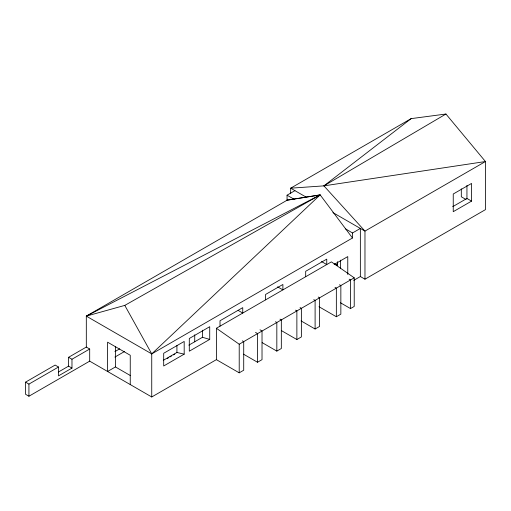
<?xml version="1.0" encoding="UTF-8"?>
<svg xmlns="http://www.w3.org/2000/svg" width="511" height="511" viewBox="0 0 511 511"><rect width="100%" height="100%" fill="white"/><g stroke="black" fill="none" stroke-linecap="round" stroke-linejoin="round"><path stroke-width="0.77" d="M89.693 361.149L89.693 349.013L71.974 359.246L71.974 368.086L58.51 375.86L58.51 367.019L55.137 365.065L25.55 382.145L25.55 394.281L28.929 396.229L89.693 361.149L151.741 396.977L151.741 353.893L320.161 194.895L352.488 237.998L151.741 353.893L86.314 316.124L86.314 347.065L68.602 357.291L68.602 366.132L58.503 371.963M290.657 193.707L290.657 188.189L323.917 185.863L411.138 118.629L445.937 114.023L485.45 161.533L485.45 209.638L364.969 279.198L360.357 276.534L353.727 280.36M364.969 279.198L364.969 231.093L323.917 185.863L445.937 114.023M411.138 118.629L290.657 188.189L306.626 197.406M286.454 200.235L320.161 194.895L124.793 305.393L86.314 316.124L287.061 200.223L287.061 195.196L294.93 190.654M25.55 382.145L28.929 384.1L58.51 367.019M114.892 351.613L119.721 348.828M114.892 357.074L124.543 351.504M345.327 228.717L352.488 232.971L360.357 228.43L360.357 276.534M130.554 375.668L115.441 366.943L107.578 371.478L107.578 342.178L130.248 355.266L130.248 384.566M151.741 396.977L216.389 359.648L216.389 328.273L331.403 261.875L354.219 277.818L354.219 306.428L350.508 308.567L340.492 302.787M188.84 345.149L202.452 337.292L209.721 339.406L209.721 326.701L189.3 338.493L189.3 351.191L209.721 339.406M163.258 360.357L176.921 352.469L184.184 354.149L184.184 341.444L163.692 353.273L163.692 365.978L184.184 354.149M167.257 358.498L168.636 357.7M170.016 356.908L171.389 356.11M173.459 354.921L174.832 354.123M334.13 264.462L347.767 256.586L347.767 274.471M334.731 264.078L337.522 265.567L337.522 261.683M452.695 206.674L466.945 198.453L471.557 201.117L471.557 183.436L453.244 194.008L453.244 211.688L471.557 201.117M242.374 340.843L243.715 341.623L243.715 370.226L239.212 372.826L239.212 344.222L354.219 277.818M243.492 354.161L257.512 362.254L262.022 359.655L262.022 330.968L260.003 329.806M262.137 342.625L276.828 351.108L281.331 348.508L281.331 319.899L279.99 319.126M281.516 330.668L296.872 339.534L301.375 336.934L301.375 308.331L300.034 307.552M301.075 320.914L315.102 329.007L319.605 326.408L319.605 297.804L318.264 297.032M318.985 306.721L336.347 316.743L340.85 314.144L340.85 285.54L339.508 284.768M86.314 316.124L320.161 194.895L287.061 200.223M323.917 185.863L485.45 161.533L364.969 231.093L332.91 212.582M466.058 199.52L461.312 196.78L461.312 188.846M287.061 195.196L294.553 199.52M334.782 263.989L337.522 265.567M321.464 261.504L326.753 264.557L326.753 259.134L305.687 271.296L305.687 276.719M349.166 279.191L350.508 279.964L350.508 308.567M335.005 287.367L336.347 288.14L336.347 316.743M313.76 299.631L315.102 300.404L315.102 329.007M277.607 286.831L282.89 289.878L282.89 284.461L265.611 294.438L265.611 299.855M295.53 310.151L296.872 310.931L296.872 339.534M275.486 321.726L276.828 322.505L276.828 351.108M238.12 310.388L242.744 313.058L242.744 307.635L220.011 320.761L220.011 326.184M255.5 332.406L257.512 333.568L257.512 362.254M216.389 359.648L239.212 372.826M86.314 347.065L89.693 349.013M68.602 357.291L71.974 359.246M68.602 366.132L71.974 368.086M216.389 328.273L239.212 344.222M124.793 305.393L151.741 353.893M466.945 185.384L466.945 198.453M352.488 232.971L352.488 237.998M340.498 260.169L340.498 268.722M337.413 262.52L337.413 265.631M202.452 330.215L202.452 337.292M194.723 334.807L194.723 341.833M176.921 345.525L176.921 352.469M115.441 346.381L115.441 366.943M28.929 384.1L28.929 396.229"/></g></svg>
